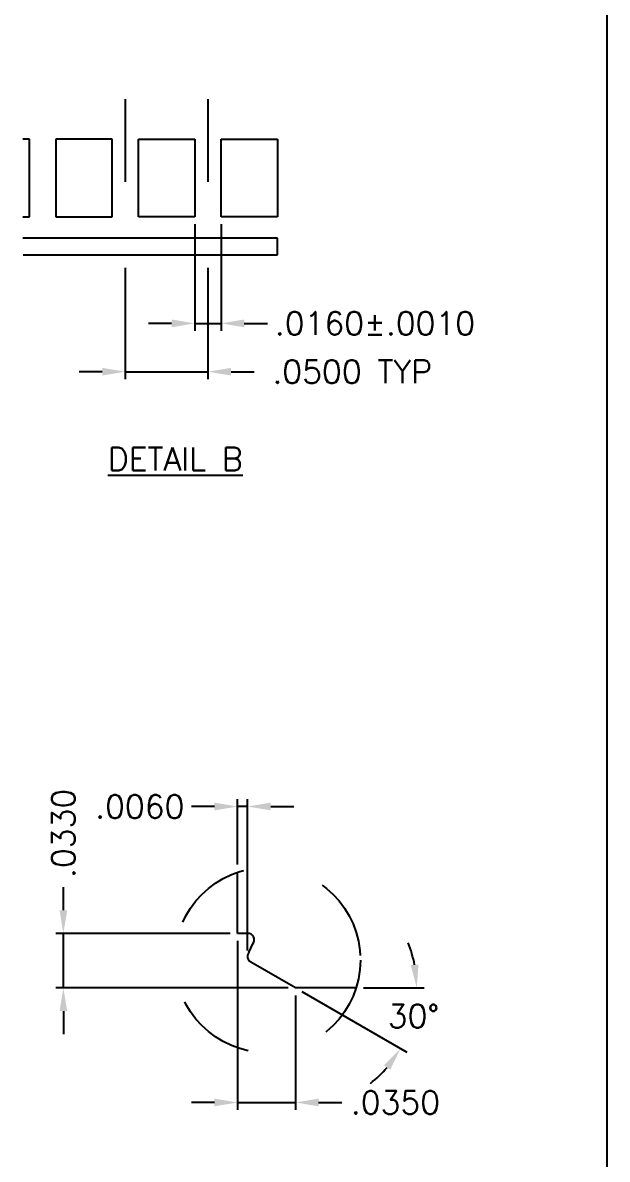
# Model space of a CAD drawing. Extents: x -157.97 to -150.87, y 83.46 to 88.17.
# Drawn here: x -155.433 to -154.725, y 85.419 to 86.794 of the extents above; entities that cross this region are included whole.
import ezdxf

# ---------------------------------------------------------------- set-up
doc = ezdxf.new("R2010")
doc.units = 0
doc.header["$LTSCALE"] = 0.04
doc.header["$MEASUREMENT"] = 0
doc.linetypes.add('CENTER2', pattern=[1.125, 0.75, -0.125, 0.125, -0.125])
doc.layers.add('1', color=7, linetype='CONTINUOUS')
doc.layers.add('1D', color=4, linetype='CONTINUOUS')
doc.styles.add('SIMPLEX', font='SIMPLEX.shx')

msp = doc.modelspace()

# ---------------------------------------------------------------- linework, layer by layer
at = {"layer": '1'}
for p, q in [((-155.4244, 86.6529), (-155.4325, 86.6529)), ((-155.4244, 86.5589), (-155.4244, 86.6529)), ((-155.3924, 86.6529), (-155.3924, 86.5589)), ((-155.3244, 86.6529), (-155.3924, 86.6529)), ((-155.3244, 86.5589), (-155.3244, 86.6529)), ((-155.2924, 86.5589), (-155.2924, 86.6529)), ((-155.2924, 86.6529), (-155.2244, 86.6529)), ((-155.2244, 86.6529), (-155.2244, 86.5589)), ((-155.1924, 86.5589), (-155.1924, 86.6529)), ((-155.1924, 86.6529), (-155.1244, 86.6529)), ((-155.1244, 86.6529), (-155.1244, 86.5589)), ((-155.4325, 86.5589), (-155.4244, 86.5589)), ((-155.3924, 86.5589), (-155.3244, 86.5589)), ((-155.2244, 86.5589), (-155.2924, 86.5589)), ((-155.1244, 86.5589), (-155.1924, 86.5589)), ((-155.1244, 86.5329), (-155.4325, 86.5329)), ((-155.1244, 86.5129), (-155.1244, 86.5329)), ((-155.432, 86.5129), (-155.1244, 86.5129)), ((-155.1725, 85.6918), (-155.1725, 85.766)), ((-155.1604, 85.6918), (-155.1725, 85.6918)), ((-155.159, 85.6685), (-155.1541, 85.6793)), ((-155.1025, 85.6258), (-155.1566, 85.6571)), ((-155.0291, 85.6258), (-155.1025, 85.6258))]:
    msp.add_line(p, q, dxfattribs=at)
for centre, start, end in [((-155.1604, 85.684), 323.8633, 90), ((-155.1527, 85.6639), 143.8633, 240)]:
    msp.add_arc(centre, 0.00787, start, end, dxfattribs=at)
at = {"layer": '1D', "color": 7}
msp.add_line((-154.7252, 83.6269), (-154.7252, 88.1689), dxfattribs=at)
at = {"layer": '1D', "linetype": 'CENTER2'}
for p, q in [((-155.3084, 86.7012), (-155.3084, 86.5062)), ((-155.2084, 86.7012), (-155.2084, 86.5062))]:
    msp.add_line(p, q, dxfattribs=at)
at = {"layer": '1D'}
for p, q in [((-155.2244, 86.5499), (-155.2244, 86.4209)), ((-155.1924, 86.5499), (-155.1924, 86.4209)), ((-155.3084, 86.4972), (-155.3084, 86.3624)), ((-155.2084, 86.4972), (-155.2084, 86.3624)), ((-155.2524, 86.4299), (-155.2804, 86.4299)), ((-155.2244, 86.4299), (-155.1924, 86.4299)), ((-155.1644, 86.4299), (-155.1364, 86.4299)), ((-155.3364, 86.3714), (-155.3644, 86.3714)), ((-155.3084, 86.3714), (-155.2084, 86.3714)), ((-155.1804, 86.3714), (-155.1524, 86.3714)), ((-155.1725, 85.775), (-155.1725, 85.8543)), ((-155.1604, 85.6712), (-155.1604, 85.8543)), ((-155.2005, 85.8453), (-155.2285, 85.8453)), ((-155.1604, 85.8453), (-155.1725, 85.8453)), ((-155.1324, 85.8453), (-155.1044, 85.8453)), ((-155.3834, 85.7198), (-155.3834, 85.7478)), ((-155.1815, 85.6918), (-155.3924, 85.6918)), ((-155.3834, 85.6258), (-155.3834, 85.6918)), ((-155.1725, 85.6828), (-155.1725, 85.4782)), ((-155.1115, 85.6258), (-155.3924, 85.6258)), ((-155.0948, 85.6213), (-154.9676, 85.5479)), ((-155.0201, 85.6258), (-154.9467, 85.6258)), ((-155.1025, 85.6168), (-155.1025, 85.4782)), ((-155.3834, 85.5978), (-155.3834, 85.5698)), ((-155.2005, 85.4872), (-155.2285, 85.4872)), ((-155.1725, 85.4872), (-155.1025, 85.4872)), ((-155.0745, 85.4872), (-155.0465, 85.4872))]:
    msp.add_line(p, q, dxfattribs=at)
at = {"layer": '1D', "linetype": 'CENTER2'}
msp.add_circle((-155.1363, 85.6596), 0.1123, dxfattribs=at)
at = {"layer": '1D'}
for start, end in [(10.942, 21.8841), (308.1159, 319.058)]:
    msp.add_arc((-155.1025, 85.6258), 0.1468, start, end, dxfattribs=at)
for points in [[(-155.2524, 86.4346), (-155.2524, 86.4252), (-155.2244, 86.4299)], [(-155.1644, 86.4346), (-155.1644, 86.4252), (-155.1924, 86.4299)], [(-155.3364, 86.3761), (-155.3364, 86.3668), (-155.3084, 86.3714)], [(-155.1804, 86.3761), (-155.1804, 86.3668), (-155.2084, 86.3714)], [(-155.2005, 85.85), (-155.2005, 85.8407), (-155.1725, 85.8453)], [(-155.1324, 85.85), (-155.1324, 85.8407), (-155.1604, 85.8453)], [(-155.388, 85.7198), (-155.3787, 85.7198), (-155.3834, 85.6918)], [(-154.9537, 85.6542), (-154.963, 85.6533), (-154.9557, 85.6258)], [(-155.388, 85.5978), (-155.3787, 85.5978), (-155.3834, 85.6258)], [(-154.9954, 85.5323), (-154.9878, 85.5269), (-154.9754, 85.5524)], [(-155.2005, 85.4919), (-155.2005, 85.4826), (-155.1725, 85.4872)], [(-155.0745, 85.4919), (-155.0745, 85.4826), (-155.1025, 85.4872)]]:
    msp.add_solid(points, dxfattribs=at)

# ---------------------------------------------------------------- texts
at = {"layer": '1D', "char_height": 0.028, "attachment_point": 5, "style": 'SIMPLEX'}
for s, insert in [('.0160±.0010', (-155.0063, 86.4299)), ('.0500 TYP', (-155.0338, 86.3714)), ('{\\LDETAIL B}', (-155.2478, 86.2658)), ('.0060', (-155.2909, 85.8453)), ('\\A1;30°', (-154.9597, 85.5917)), ('.0350', (-154.9815, 85.4872))]:
    msp.add_mtext(s, dxfattribs=dict(at, insert=insert))
at = {"layer": '1D', "insert": (-155.3834, 85.8128), "char_height": 0.028, "attachment_point": 5, "rotation": 90, "style": 'SIMPLEX'}
msp.add_mtext('.0330', dxfattribs=at)

doc.saveas('drawing.dxf')
